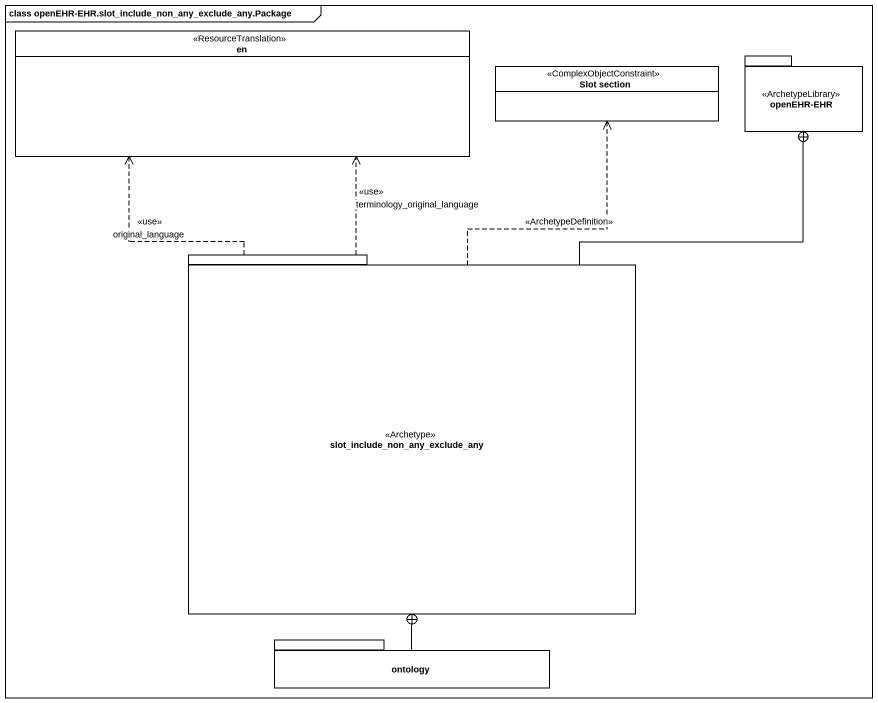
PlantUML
@startuml
mainframe class openEHR-EHR.slot_include_non_any_exclude_any.Package
hide circle
hide empty members
enum en <<ResourceTranslation>>
class "Slot section" as Slot_section <<ComplexObjectConstraint>>
package "openEHR-EHR" as openEHR_EHR <<ArchetypeLibrary>> {
}
package "slot_include_non_any_exclude_any" as slot_include_non_any <<Archetype>> {
}
package ontology {
}
slot_include_non_any .up.> en : <<use>>\noriginal_language
slot_include_non_any .up.> en : <<use>>\nterminology_original_language
slot_include_non_any .up.> Slot_section : <<ArchetypeDefinition>>
slot_include_non_any -up-+ openEHR_EHR
ontology -up-+ slot_include_non_any
@enduml
